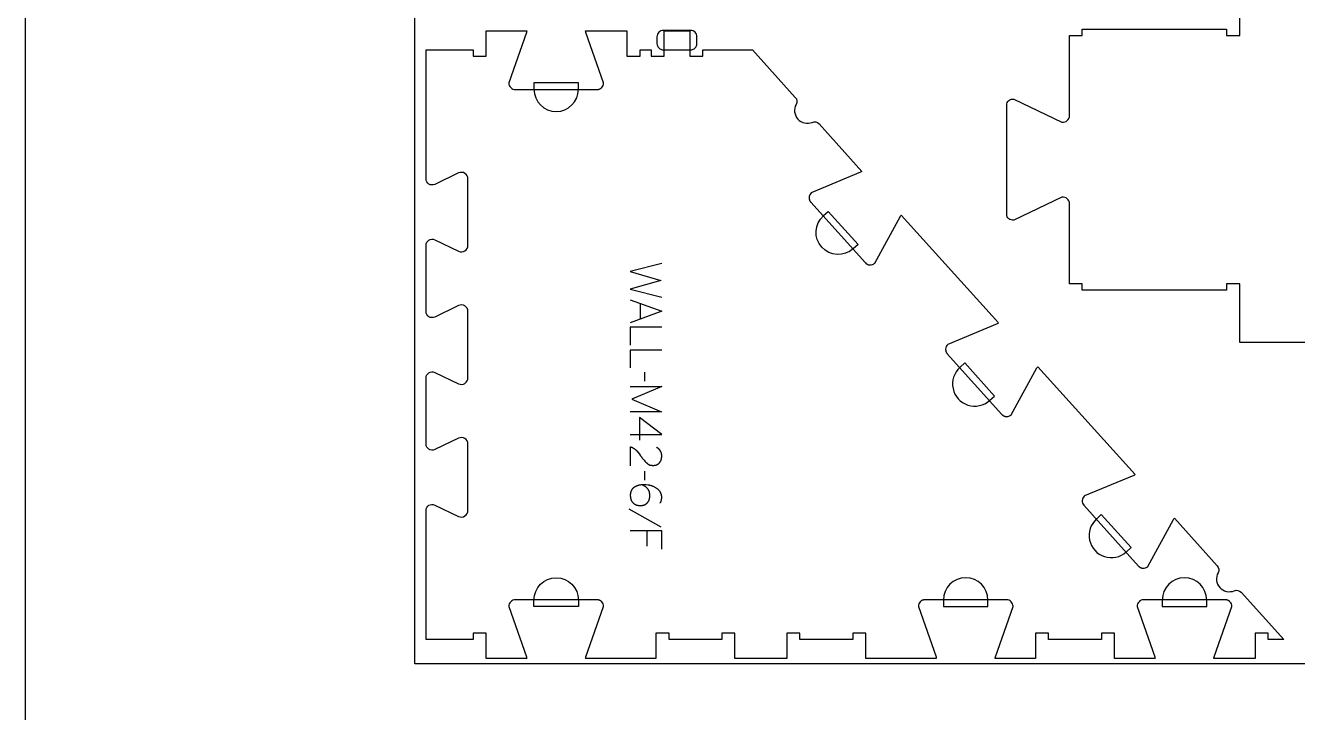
# Model space of a CAD drawing. Extents: x -4335 to -1151, y -27186 to -19593.
# Drawn here: x -4335 to -3120, y -24203 to -23547 of the extents above; entities that cross this region are included whole.
import ezdxf

# ---------------------------------------------------------------- set-up
doc = ezdxf.new("R2010")
doc.units = 0
for name, color, linetype in [('0_SHEET_SPRUCEPLY_2440X122', 1, 'CONTINUOUS'), ('1_ANYTOOL_1MMDEEP_LABELS_S', 2, 'CONTINUOUS'), ('4_ANYTOOL_CUTTHROUGH_OUTSI', 5, 'CONTINUOUS'), ('5_ANYTOOL_HALF_MILL_9MM_IN', 3, 'CONTINUOUS'), ('DONOTCUT', 18, 'CONTINUOUS')]:
    doc.layers.add(name, color=color, linetype=linetype)

msp = doc.modelspace()

# ---------------------------------------------------------------- linework, layer by layer
at = {"layer": '0_SHEET_SPRUCEPLY_2440X122'}
msp.add_lwpolyline([(-1522.9, -22936.7), (-1522.9, -24156.7), (-3962.9, -24156.7), (-3962.9, -22936.7)], close=True, dxfattribs=at)
at = {"layer": '1_ANYTOOL_1MMDEEP_LABELS_S'}
for points in [[(-3727, -23774.2), (-3757, -23781.9), (-3727.9, -23790.3), (-3757, -23798.8), (-3727, -23806.3)], [(-3757, -23808.9), (-3727, -23819.8), (-3757, -23830.8)], [(-3747.4, -23812.3), (-3747.4, -23827.3)], [(-3727, -23835.1), (-3757, -23835.1), (-3757, -23852.2)], [(-3727, -23856.9), (-3757, -23856.9), (-3757, -23874)], [(-3743.1, -23886.7), (-3743.2, -23877.9)], [(-3757, -23891.8), (-3727, -23891.8), (-3755.4, -23903.8), (-3727.1, -23915.8), (-3757, -23915.8)], [(-3757, -23937.4), (-3726.9, -23937.4), (-3748.3, -23921.4)], [(-3748.3, -23921.4), (-3748.3, -23943.1)], [(-3756.9, -23967.6), (-3756.9, -23949.3), (-3756.4, -23949.4), (-3756.2, -23949.5), (-3756, -23949.6), (-3755.8, -23949.7), (-3755.6, -23949.8), (-3755.3, -23949.9), (-3755.1, -23949.9), (-3754.9, -23950), (-3754.7, -23950.2), (-3754.5, -23950.3), (-3754.3, -23950.4), (-3754.1, -23950.5), (-3753.9, -23950.6), (-3753.7, -23950.7), (-3753.5, -23950.8), (-3753.3, -23951), (-3753.1, -23951.1), (-3753, -23951.2), (-3752.8, -23951.4), (-3752.6, -23951.5), (-3752.4, -23951.7), (-3752.2, -23951.8), (-3752.1, -23952), (-3751.9, -23952.1), (-3751.7, -23952.3), (-3751.5, -23952.5), (-3751.4, -23952.6), (-3751.2, -23952.8), (-3751.1, -23953), (-3750.7, -23953.3), (-3749.5, -23954.8), (-3748.3, -23956.3), (-3747.2, -23957.8), (-3746.1, -23959.3), (-3745.5, -23960.1), (-3744.9, -23960.8), (-3744.3, -23961.5), (-3743.8, -23962.2), (-3743.2, -23962.9), (-3742.6, -23963.5), (-3742, -23964.1), (-3741.3, -23964.7), (-3741.2, -23964.9), (-3741, -23965), (-3740.9, -23965.2), (-3740.7, -23965.3), (-3740.5, -23965.4), (-3740.4, -23965.5), (-3740.2, -23965.7), (-3740, -23965.8), (-3739.9, -23965.9), (-3739.7, -23966), (-3739.5, -23966.1), (-3739.3, -23966.2), (-3739.1, -23966.3), (-3738.9, -23966.4), (-3738.8, -23966.4), (-3738.6, -23966.5), (-3738.4, -23966.6), (-3738.2, -23966.7), (-3738, -23966.7), (-3737.8, -23966.8), (-3737.6, -23966.8), (-3737.4, -23966.9), (-3737.2, -23966.9), (-3737, -23967), (-3736.8, -23967), (-3736.5, -23967), (-3736.3, -23967), (-3736.1, -23967.1), (-3735.9, -23967.1), (-3735.7, -23967.1), (-3735.4, -23967.1), (-3735.2, -23967.1), (-3735, -23967.1), (-3734.7, -23967.1), (-3734.5, -23967.1), (-3734.2, -23967.1), (-3734, -23967), (-3733.8, -23967), (-3733.5, -23967), (-3733.3, -23966.9), (-3733.1, -23966.9), (-3732.9, -23966.9), (-3732.7, -23966.8), (-3732.5, -23966.8), (-3732.3, -23966.7), (-3732.1, -23966.6), (-3731.9, -23966.6), (-3731.7, -23966.5), (-3731.5, -23966.4), (-3731.3, -23966.3), (-3731.1, -23966.2), (-3730.9, -23966.1), (-3730.8, -23966), (-3730.6, -23965.9), (-3730.4, -23965.8), (-3730.3, -23965.7), (-3730.1, -23965.6), (-3729.9, -23965.4), (-3729.8, -23965.3), (-3729.6, -23965.2), (-3729.5, -23965), (-3729.4, -23964.9), (-3729.2, -23964.7), (-3729.1, -23964.6), (-3729, -23964.4), (-3728.8, -23964.3), (-3728.7, -23964.1), (-3728.6, -23963.9), (-3728.5, -23963.8), (-3728.4, -23963.6), (-3728.3, -23963.4), (-3728.2, -23963.2), (-3728.1, -23963), (-3728, -23962.9), (-3727.9, -23962.7), (-3727.8, -23962.5), (-3727.7, -23962.3), (-3727.6, -23962.1), (-3727.6, -23961.9), (-3727.5, -23961.7), (-3727.4, -23961.5), (-3727.4, -23961.3), (-3727.3, -23961.1), (-3727.3, -23960.9), (-3727.2, -23960.7), (-3727.2, -23960.5), (-3727.2, -23960.3), (-3727.1, -23960), (-3727.1, -23959.8), (-3727.1, -23959.6), (-3727, -23959.4), (-3727, -23959.1), (-3727, -23958.9), (-3727, -23958.7), (-3727, -23958.2), (-3727, -23957.8), (-3727, -23957.5), (-3727, -23957.1), (-3727.1, -23956.8), (-3727.1, -23956.4), (-3727.2, -23956.1), (-3727.2, -23955.8), (-3727.3, -23955.4), (-3727.4, -23955.1), (-3727.4, -23955), (-3727.5, -23954.8), (-3727.5, -23954.7), (-3727.6, -23954.5), (-3727.6, -23954.4), (-3727.7, -23954.2), (-3727.8, -23954.1), (-3727.8, -23953.9), (-3727.9, -23953.8), (-3728, -23953.7), (-3728, -23953.5), (-3728.1, -23953.4), (-3728.2, -23953.2), (-3728.3, -23953.1), (-3728.3, -23953), (-3728.4, -23952.9), (-3728.5, -23952.7), (-3728.6, -23952.6), (-3728.7, -23952.5), (-3728.8, -23952.3), (-3728.9, -23952.2), (-3729, -23952.1), (-3729.1, -23952), (-3729.2, -23951.9), (-3729.3, -23951.8), (-3729.4, -23951.6), (-3729.5, -23951.5), (-3729.6, -23951.4), (-3729.7, -23951.3), (-3729.9, -23951.2), (-3730, -23951.1), (-3730.1, -23951), (-3730.4, -23950.8), (-3730.6, -23950.6), (-3730.9, -23950.4), (-3731.2, -23950.2), (-3731.5, -23950), (-3731.8, -23949.9), (-3732.1, -23949.7)], [(-3743.1, -23981.3), (-3743.2, -23972.5)], [(-3728.4, -24003.1), (-3728.3, -24002.8), (-3728.1, -24002.5), (-3727.9, -24002.1), (-3727.8, -24001.8), (-3727.7, -24001.4), (-3727.6, -24001.1), (-3727.4, -24000.8), (-3727.3, -24000.4), (-3727.3, -24000.1), (-3727.2, -23999.7), (-3727.1, -23999.4), (-3727.1, -23999), (-3727, -23998.6), (-3727, -23998.3), (-3727, -23997.9), (-3727, -23997.6), (-3727, -23997.3), (-3727, -23996.9), (-3727, -23996.6), (-3727, -23996.3), (-3727.1, -23996), (-3727.1, -23995.7), (-3727.2, -23995.4), (-3727.2, -23995.2), (-3727.3, -23994.9), (-3727.4, -23994.6), (-3727.5, -23994.3), (-3727.6, -23994), (-3727.7, -23993.8), (-3727.8, -23993.5), (-3727.9, -23993.3), (-3728, -23993), (-3728.2, -23992.8), (-3728.3, -23992.5), (-3728.4, -23992.3), (-3728.6, -23992), (-3728.8, -23991.8), (-3728.9, -23991.6), (-3729.1, -23991.3), (-3729.3, -23991.1), (-3729.5, -23990.9), (-3729.7, -23990.7), (-3729.9, -23990.5), (-3730.2, -23990.3), (-3730.4, -23990.1), (-3730.6, -23989.9), (-3730.9, -23989.7), (-3731.1, -23989.5), (-3731.6, -23989.1), (-3732.2, -23988.8), (-3732.7, -23988.4), (-3733.2, -23988.1), (-3733.8, -23987.8), (-3734.3, -23987.6), (-3734.8, -23987.3), (-3735.4, -23987.1), (-3735.9, -23986.9), (-3736.5, -23986.7), (-3737.1, -23986.5), (-3737.6, -23986.4), (-3738.2, -23986.2), (-3738.8, -23986.1), (-3739.3, -23986), (-3739.9, -23986), (-3741.7, -23985.7), (-3742, -23985.7), (-3742.3, -23985.7), (-3742.6, -23985.6), (-3743, -23985.6), (-3743.7, -23985.6), (-3744.6, -23985.6), (-3745.2, -23985.6), (-3745.8, -23985.6), (-3746.3, -23985.7), (-3746.9, -23985.7), (-3747.5, -23985.8), (-3748, -23985.9), (-3748.3, -23986), (-3748.6, -23986), (-3748.9, -23986.1), (-3749.1, -23986.2), (-3749.4, -23986.2), (-3749.7, -23986.3), (-3749.9, -23986.4), (-3750.2, -23986.5), (-3750.5, -23986.6), (-3750.7, -23986.7), (-3751, -23986.8), (-3751.2, -23986.9), (-3751.5, -23987), (-3751.7, -23987.1), (-3752, -23987.3), (-3752.2, -23987.4), (-3752.5, -23987.5), (-3752.7, -23987.7), (-3753, -23987.8), (-3753.2, -23988), (-3753.4, -23988.1), (-3753.7, -23988.3), (-3753.9, -23988.4), (-3754.1, -23988.6), (-3754.2, -23988.7), (-3754.3, -23988.8), (-3754.4, -23988.9), (-3754.5, -23989), (-3754.6, -23989.1), (-3754.7, -23989.1), (-3754.8, -23989.2), (-3754.9, -23989.3), (-3754.9, -23989.4), (-3755, -23989.5), (-3755.1, -23989.6), (-3755.2, -23989.7), (-3755.3, -23989.9), (-3755.4, -23990), (-3755.4, -23990.1), (-3755.5, -23990.2), (-3755.6, -23990.3), (-3755.6, -23990.4), (-3755.7, -23990.5), (-3755.8, -23990.6), (-3755.9, -23990.9), (-3756, -23991.1), (-3756.2, -23991.4), (-3756.3, -23991.6), (-3756.4, -23991.9), (-3756.5, -23992.2), (-3756.5, -23992.4), (-3756.6, -23992.7), (-3756.7, -23993), (-3756.7, -23993.3), (-3756.8, -23993.6), (-3756.9, -23993.9), (-3756.9, -23994.2), (-3756.9, -23994.5), (-3757, -23994.9), (-3757, -23995.2), (-3757, -23995.5), (-3757, -23995.9), (-3757, -23996.1), (-3757, -23996.4), (-3757, -23996.7), (-3756.9, -23996.9), (-3756.9, -23997.2), (-3756.9, -23997.4), (-3756.9, -23997.7), (-3756.8, -23997.9), (-3756.8, -23998.2), (-3756.7, -23998.4), (-3756.7, -23998.7), (-3756.6, -23998.9), (-3756.6, -23999.1), (-3756.5, -23999.3), (-3756.4, -23999.6), (-3756.3, -23999.8), (-3756.2, -24000), (-3756.2, -24000.2), (-3756.1, -24000.4), (-3756, -24000.6), (-3755.9, -24000.8), (-3755.7, -24001), (-3755.6, -24001.2), (-3755.5, -24001.4), (-3755.4, -24001.6), (-3755.3, -24001.8), (-3755.1, -24002), (-3755, -24002.2), (-3754.8, -24002.3), (-3754.7, -24002.5), (-3754.5, -24002.7), (-3754.4, -24002.8), (-3754.2, -24003), (-3754, -24003.1), (-3753.9, -24003.3), (-3753.7, -24003.4), (-3753.5, -24003.6), (-3753.3, -24003.7), (-3753.1, -24003.8), (-3753, -24004), (-3752.8, -24004.1), (-3752.6, -24004.2), (-3752.4, -24004.3), (-3752.2, -24004.4), (-3752, -24004.5), (-3751.8, -24004.6), (-3751.6, -24004.7), (-3751.3, -24004.8), (-3751.1, -24004.9), (-3750.9, -24004.9), (-3750.7, -24005), (-3750.4, -24005.1), (-3750.2, -24005.1), (-3750, -24005.2), (-3749.7, -24005.2), (-3749.5, -24005.3), (-3749.3, -24005.3), (-3749, -24005.3), (-3748.8, -24005.4), (-3748.5, -24005.4), (-3748.3, -24005.4), (-3748, -24005.4), (-3747.7, -24005.4), (-3747.5, -24005.4), (-3747.2, -24005.4), (-3746.9, -24005.4), (-3746.7, -24005.4), (-3746.4, -24005.4), (-3746.2, -24005.4), (-3745.9, -24005.3), (-3745.7, -24005.3), (-3745.4, -24005.3), (-3745.2, -24005.2), (-3744.9, -24005.2), (-3744.7, -24005.1), (-3744.5, -24005), (-3744.2, -24005), (-3744, -24004.9), (-3743.8, -24004.8), (-3743.6, -24004.8), (-3743.4, -24004.7), (-3743.2, -24004.6), (-3743, -24004.5), (-3742.8, -24004.4), (-3742.6, -24004.3), (-3742.4, -24004.2), (-3742.2, -24004), (-3742, -24003.9), (-3741.8, -24003.8), (-3741.7, -24003.7), (-3741.5, -24003.5), (-3741.3, -24003.4), (-3741.2, -24003.2), (-3741, -24003.1), (-3740.9, -24002.9), (-3740.7, -24002.8), (-3740.6, -24002.6), (-3740.4, -24002.4), (-3740.3, -24002.3), (-3740.1, -24002.1), (-3740, -24001.9), (-3739.9, -24001.7), (-3739.8, -24001.5), (-3739.6, -24001.3), (-3739.5, -24001.1), (-3739.4, -24000.9), (-3739.3, -24000.7), (-3739.2, -24000.5), (-3739.1, -24000.3), (-3739.1, -24000.1), (-3739, -23999.9), (-3738.9, -23999.7), (-3738.8, -23999.5), (-3738.8, -23999.3), (-3738.7, -23999), (-3738.6, -23998.8), (-3738.6, -23998.6), (-3738.5, -23998.3), (-3738.5, -23998.1), (-3738.4, -23997.9), (-3738.4, -23997.6), (-3738.4, -23997.4), (-3738.4, -23997.1), (-3738.3, -23996.9), (-3738.3, -23996.6), (-3738.3, -23996.3), (-3738.3, -23996.1), (-3738.3, -23995.8), (-3738.3, -23995.3), (-3738.3, -23994.9), (-3738.3, -23994.7), (-3738.4, -23994.4), (-3738.4, -23994.2), (-3738.4, -23994), (-3738.5, -23993.8), (-3738.5, -23993.6), (-3738.5, -23993.4), (-3738.6, -23993.2), (-3738.6, -23993), (-3738.7, -23992.8), (-3738.7, -23992.6), (-3738.8, -23992.4), (-3738.8, -23992.2), (-3738.9, -23992), (-3739, -23991.8), (-3739.1, -23991.6), (-3739.1, -23991.4), (-3739.2, -23991.3), (-3739.3, -23991.1), (-3739.4, -23990.9), (-3739.5, -23990.7), (-3739.6, -23990.6), (-3739.7, -23990.4), (-3739.8, -23990.2), (-3739.9, -23990.1), (-3740, -23989.9), (-3740.1, -23989.8), (-3740.2, -23989.6), (-3740.3, -23989.5), (-3740.5, -23989.3), (-3740.6, -23989.2), (-3740.7, -23989), (-3741, -23988.8), (-3741.3, -23988.5), (-3741.6, -23988.2), (-3741.9, -23987.9), (-3742.2, -23987.7), (-3742.6, -23987.4), (-3742.9, -23987.2), (-3743.3, -23986.9), (-3743.7, -23986.7), (-3744.1, -23986.5), (-3744.5, -23986.3), (-3744.9, -23986), (-3745.4, -23985.8), (-3745.8, -23985.6)], [(-3727.5, -24026), (-3758.2, -24008.8)], [(-3727, -24047.2), (-3727, -24029.6), (-3757, -24029.6)], [(-3741, -24044.1), (-3741, -24029.6)]]:
    msp.add_lwpolyline(points, dxfattribs=at)
at = {"layer": '4_ANYTOOL_CUTTHROUGH_OUTSI', "color": 5}
msp.add_lwpolyline([(-2975.5, -23849.7), (-3175, -23849.7), (-3175, -23793.7), (-3187.5, -23793.7), (-3187.5, -23799.7), (-3325.5, -23799.7), (-3325.5, -23793.7), (-3337.5, -23793.7), (-3337.5, -23717), (-3337.5, -23717, 0.463455), (-3344.8, -23710.9), (-3344.8, -23710.9), (-3344.8, -23710.9), (-3390.8, -23732.7), (-3390.8, -23732.7, -0.461625), (-3397.5, -23727.1), (-3397.5, -23622.8, -0.461625), (-3390.8, -23617.1), (-3344.8, -23639), (-3344.8, -23639), (-3344.8, -23639, 0.463455), (-3337.5, -23632.9), (-3337.5, -23556.2), (-3325.5, -23556.2), (-3325.5, -23550.2), (-3187.5, -23550.2), (-3187.5, -23556.2), (-3175, -23556.2), (-3175, -23532.2)], format="xyb", dxfattribs=at)
msp.add_lwpolyline([(-3640.4, -23570), (-3599.4, -23615.5, -0.317837), (-3598.6, -23622.1, 0.707107), (-3583.2, -23639.3, -0.317837), (-3576.7, -23640.7), (-3535.8, -23686.2, -0.061485), (-3537, -23686.9), (-3584.2, -23706.7), (-3584.2, -23706.7), (-3584.2, -23706.7), (-3584.2, -23706.7, 0.198912), (-3586.3, -23711), (-3586.3, -23711.2), (-3586.3, -23711.3), (-3586.3, -23711.5), (-3586.3, -23711.6), (-3586.3, -23711.8), (-3586.3, -23711.9), (-3586.3, -23712.1), (-3586.2, -23712.2), (-3586.2, -23712.4), (-3586.2, -23712.5), (-3586.2, -23712.7), (-3586.1, -23712.8), (-3586.1, -23713), (-3586, -23713.1), (-3586, -23713.3), (-3585.9, -23713.4), (-3585.9, -23713.6), (-3585.8, -23713.7), (-3585.8, -23713.9), (-3585.7, -23714), (-3585.6, -23714.2), (-3585.6, -23714.3), (-3585.5, -23714.4), (-3585.4, -23714.6), (-3585.3, -23714.7), (-3585.3, -23714.8), (-3585.2, -23714.9), (-3585.1, -23715.1), (-3585, -23715.2), (-3584.9, -23715.3), (-3584.8, -23715.4), (-3584.7, -23715.5), (-3532.5, -23773.5, 0.414214), (-3523.7, -23774), (-3523.6, -23773.9), (-3523.6, -23773.9), (-3499.1, -23729), (-3499.1, -23729, -0.061485), (-3498.2, -23727.9), (-3405.4, -23831, -0.061485), (-3406.6, -23831.8), (-3453.7, -23851.5), (-3453.8, -23851.5), (-3453.8, -23851.5), (-3453.8, -23851.5, 0.198912), (-3455.9, -23855.9), (-3455.9, -23856), (-3455.9, -23856.2), (-3455.9, -23856.3), (-3455.9, -23856.5), (-3455.9, -23856.6), (-3455.9, -23856.8), (-3455.8, -23856.9), (-3455.8, -23857.1), (-3455.8, -23857.2), (-3455.8, -23857.4), (-3455.7, -23857.5), (-3455.7, -23857.7), (-3455.7, -23857.8), (-3455.6, -23858), (-3455.6, -23858.1), (-3455.5, -23858.3), (-3455.5, -23858.4), (-3455.4, -23858.6), (-3455.4, -23858.7), (-3455.3, -23858.9), (-3455.2, -23859), (-3455.2, -23859.1), (-3455.1, -23859.3), (-3455, -23859.4), (-3454.9, -23859.5), (-3454.8, -23859.7), (-3454.8, -23859.8), (-3454.7, -23859.9), (-3454.6, -23860), (-3454.5, -23860.1), (-3454.4, -23860.3), (-3454.3, -23860.4), (-3402.1, -23918.3), (-3402, -23918.4), (-3401.9, -23918.6), (-3401.8, -23918.7), (-3401.7, -23918.8), (-3401.6, -23918.9), (-3401.4, -23919), (-3401.3, -23919.1), (-3401.2, -23919.2), (-3401.1, -23919.2), (-3400.9, -23919.3), (-3400.8, -23919.4), (-3400.7, -23919.5), (-3400.5, -23919.6), (-3400.4, -23919.7), (-3400.3, -23919.7), (-3400.1, -23919.8), (-3400, -23919.9), (-3399.9, -23919.9), (-3399.7, -23920), (-3399.6, -23920), (-3399.4, -23920.1), (-3399.3, -23920.1), (-3399.1, -23920.2), (-3399, -23920.2), (-3398.8, -23920.3), (-3398.7, -23920.3), (-3398.5, -23920.3), (-3398.4, -23920.3), (-3398.2, -23920.4), (-3398.1, -23920.4), (-3397.9, -23920.4), (-3397.8, -23920.4, 0.198912), (-3393.3, -23918.8), (-3393.2, -23918.8), (-3393.2, -23918.7), (-3368.6, -23873.9), (-3368.6, -23873.9, -0.061485), (-3367.8, -23872.8), (-3275, -23975.8, -0.061485), (-3276.2, -23976.6), (-3323.3, -23996.3), (-3323.4, -23996.4), (-3323.4, -23996.4), (-3323.4, -23996.4, 0.414214), (-3323.9, -24005.2), (-3271.7, -24063.2), (-3271.6, -24063.3), (-3271.5, -24063.4), (-3271.4, -24063.5), (-3271.3, -24063.6), (-3271.1, -24063.7), (-3271, -24063.8), (-3270.9, -24063.9), (-3270.8, -24064), (-3270.7, -24064.1), (-3270.5, -24064.2), (-3270.4, -24064.3), (-3270.3, -24064.3), (-3270.1, -24064.4), (-3270, -24064.5), (-3269.9, -24064.6), (-3269.7, -24064.6), (-3269.6, -24064.7), (-3269.4, -24064.8), (-3269.3, -24064.8), (-3269.1, -24064.9), (-3269, -24064.9), (-3268.9, -24065), (-3268.7, -24065), (-3268.6, -24065.1), (-3268.4, -24065.1), (-3268.3, -24065.1), (-3268.1, -24065.2), (-3268, -24065.2), (-3267.8, -24065.2), (-3267.7, -24065.2), (-3267.5, -24065.2), (-3267.4, -24065.2, 0.198912), (-3262.8, -24063.6), (-3262.8, -24063.6), (-3262.8, -24063.6), (-3238.2, -24018.7), (-3238.2, -24018.7, -0.061485), (-3237.3, -24017.6), (-3196.4, -24063, -0.317837), (-3195.7, -24069.6, 0.707107), (-3180.2, -24086.8, -0.317837), (-3173.7, -24088.3), (-3133, -24133.5), (-3147.7, -24133.5), (-3147.7, -24127.5), (-3160.2, -24127.5), (-3160.2, -24151.5), (-3199.7, -24151.5), (-3199.7, -24151.5, -0.061485), (-3199.4, -24150.1), (-3182.5, -24101.8), (-3182.5, -24101.8), (-3182.5, -24101.7), (-3182.5, -24101.7, 0.198912), (-3184.3, -24097.3), (-3184.5, -24097.2), (-3184.6, -24097.1), (-3184.7, -24097), (-3184.8, -24096.9), (-3184.9, -24096.8), (-3185, -24096.7), (-3185.2, -24096.6), (-3185.3, -24096.5), (-3185.4, -24096.4), (-3185.5, -24096.4), (-3185.7, -24096.3), (-3185.8, -24096.2), (-3186, -24096.1), (-3186.1, -24096.1), (-3186.2, -24096), (-3186.4, -24095.9), (-3186.5, -24095.9), (-3186.7, -24095.8), (-3186.8, -24095.8), (-3187, -24095.7), (-3187.1, -24095.7), (-3187.3, -24095.7), (-3187.4, -24095.6), (-3187.6, -24095.6), (-3187.7, -24095.6), (-3187.9, -24095.5), (-3188, -24095.5), (-3188.2, -24095.5), (-3188.3, -24095.5), (-3188.5, -24095.5), (-3188.6, -24095.5), (-3188.8, -24095.5), (-3266.8, -24095.5, 0.414214), (-3273, -24101.7), (-3273, -24101.8), (-3273, -24101.8), (-3256.1, -24150.1), (-3256.1, -24150.1, -0.061485), (-3255.9, -24151.5), (-3294.5, -24151.5), (-3294.5, -24127.7), (-3294.5, -24127.5), (-3307, -24127.5), (-3307, -24133.5), (-3357.5, -24133.5), (-3357.5, -24127.5), (-3370, -24127.5), (-3370, -24151.5), (-3408.6, -24151.5), (-3408.6, -24151.5, -0.061485), (-3408.3, -24150.1), (-3391.4, -24101.8), (-3391.4, -24101.8), (-3391.4, -24101.7), (-3391.4, -24101.7, 0.414214), (-3397.7, -24095.5), (-3475.7, -24095.5), (-3475.8, -24095.5), (-3476, -24095.5), (-3476.1, -24095.5), (-3476.3, -24095.5), (-3476.4, -24095.5), (-3476.6, -24095.5), (-3476.7, -24095.6), (-3476.9, -24095.6), (-3477, -24095.6), (-3477.2, -24095.7), (-3477.3, -24095.7), (-3477.5, -24095.7), (-3477.6, -24095.8), (-3477.8, -24095.8), (-3477.9, -24095.9), (-3478.1, -24095.9), (-3478.2, -24096), (-3478.3, -24096.1), (-3478.5, -24096.1), (-3478.6, -24096.2), (-3478.8, -24096.3), (-3478.9, -24096.4), (-3479, -24096.4), (-3479.2, -24096.5), (-3479.3, -24096.6), (-3479.4, -24096.7), (-3479.5, -24096.8), (-3479.6, -24096.9), (-3479.8, -24097), (-3479.9, -24097.1), (-3480, -24097.2), (-3480.1, -24097.3, 0.198912), (-3481.9, -24101.7), (-3481.9, -24101.8), (-3481.9, -24101.8), (-3465, -24150.1), (-3465, -24150.1, -0.061485), (-3464.8, -24151.5), (-3532, -24151.5), (-3532, -24127.5), (-3544.5, -24127.5), (-3544.5, -24133.5), (-3595, -24133.5), (-3595, -24127.5), (-3607.5, -24127.5), (-3607.5, -24127.7), (-3607.5, -24151.5), (-3657, -24151.5), (-3657, -24127.7), (-3657, -24127.5), (-3669.5, -24127.5), (-3669.5, -24133.5), (-3720, -24133.5), (-3720, -24127.5), (-3732.5, -24127.5), (-3732.5, -24127.7), (-3732.5, -24151.5), (-3782.2, -24151.5), (-3799.7, -24151.5), (-3799.7, -24151.5, -0.061486), (-3799.4, -24150.1), (-3782.5, -24101.8), (-3782.5, -24101.8), (-3782.5, -24101.7), (-3782.5, -24101.7, 0.198912), (-3784.3, -24097.3), (-3784.5, -24097.2), (-3784.6, -24097.1), (-3784.7, -24097), (-3784.8, -24096.9), (-3784.9, -24096.8), (-3785, -24096.7), (-3785.2, -24096.6), (-3785.3, -24096.5), (-3785.4, -24096.4), (-3785.5, -24096.4), (-3785.7, -24096.3), (-3785.8, -24096.2), (-3786, -24096.1), (-3786.1, -24096.1), (-3786.2, -24096), (-3786.4, -24095.9), (-3786.5, -24095.9), (-3786.7, -24095.8), (-3786.8, -24095.8), (-3787, -24095.7), (-3787.1, -24095.7), (-3787.3, -24095.7), (-3787.4, -24095.6), (-3787.6, -24095.6), (-3787.7, -24095.6), (-3787.9, -24095.5), (-3788, -24095.5), (-3788.2, -24095.5), (-3788.3, -24095.5), (-3788.5, -24095.5), (-3788.6, -24095.5), (-3788.8, -24095.5), (-3866.8, -24095.5, 0.414214), (-3873, -24101.7), (-3873, -24101.8), (-3873, -24101.8), (-3856.1, -24150.1), (-3856.1, -24150.1, -0.061485), (-3855.9, -24151.5), (-3894.5, -24151.5), (-3894.5, -24127.5), (-3907, -24127.5), (-3907, -24133.5), (-3952, -24133.5), (-3952, -24010.1), (-3952, -24010.1, -0.551268), (-3943.7, -24004.9), (-3920.9, -24015.8, 0.551268), (-3912, -24010.1), (-3912, -23946.7, 0.551268), (-3920.9, -23941.1), (-3943.7, -23952, -0.551268), (-3952, -23946.8), (-3952, -23883.4, -0.551268), (-3943.7, -23878.2), (-3920.9, -23889.1, 0.551268), (-3912, -23883.4), (-3912, -23820, 0.551268), (-3920.9, -23814.4), (-3943.7, -23825.3, -0.551268), (-3952, -23820.1), (-3952, -23756.7, -0.551268), (-3943.7, -23751.5), (-3920.9, -23762.4, 0.551268), (-3912, -23756.7), (-3912, -23693.3, 0.551268), (-3920.9, -23687.7), (-3943.7, -23698.6, -0.551268), (-3952, -23693.4), (-3952, -23570), (-3907, -23570), (-3907, -23576), (-3894.5, -23576), (-3894.5, -23552), (-3855.9, -23552), (-3855.9, -23552, -0.061485), (-3856.1, -23553.4), (-3873, -23601.6), (-3873, -23601.7), (-3873, -23601.7), (-3873, -23601.7, 0.414214), (-3866.8, -23608), (-3788.8, -23608), (-3788.6, -23608), (-3788.5, -23608), (-3788.3, -23607.9), (-3788.2, -23607.9), (-3788, -23607.9), (-3787.9, -23607.9), (-3787.7, -23607.9), (-3787.6, -23607.8), (-3787.4, -23607.8), (-3787.3, -23607.8), (-3787.1, -23607.7), (-3787, -23607.7), (-3786.8, -23607.7), (-3786.7, -23607.6), (-3786.5, -23607.5), (-3786.4, -23607.5), (-3786.2, -23607.4), (-3786.1, -23607.4), (-3786, -23607.3), (-3785.8, -23607.2), (-3785.7, -23607.1), (-3785.5, -23607.1), (-3785.4, -23607), (-3785.3, -23606.9), (-3785.2, -23606.8), (-3785, -23606.7), (-3784.9, -23606.6), (-3784.8, -23606.5), (-3784.7, -23606.4), (-3784.6, -23606.3), (-3784.5, -23606.2), (-3784.3, -23606.1, 0.198912), (-3782.5, -23601.7), (-3782.5, -23601.7), (-3782.5, -23601.6), (-3799.4, -23553.4), (-3799.4, -23553.4, -0.061485), (-3799.7, -23552), (-3782.2, -23552), (-3760.2, -23552), (-3760.2, -23576), (-3747.7, -23576), (-3747.7, -23570), (-3737.2, -23570), (-3737.2, -23576), (-3724.7, -23576), (-3724.7, -23552), (-3700.2, -23552), (-3700.2, -23576), (-3687.7, -23576), (-3687.7, -23570), (-3640.4, -23570)], format="xyb", close=True, dxfattribs=at)
at = {"layer": '5_ANYTOOL_HALF_MILL_9MM_IN', "color": 3}
for points in [[(-3725.5, -23551.5, 0.414214), (-3731.5, -23557.5), (-3731.5, -23564, 0.414214), (-3725.5, -23570), (-3699.3, -23570, 0.414214), (-3693.3, -23564), (-3693.3, -23557.5, 0.414214), (-3699.3, -23551.5)], [(-3849, -23607.7, 1), (-3806.5, -23607.7), (-3806.5, -23607.5), (-3806.5, -23601.5), (-3849, -23601.5), (-3849, -23607.5), (-3849, -23607.7)], [(-3544.2, -23760.1, -1), (-3572.6, -23728.6), (-3572.4, -23728.4), (-3568, -23724.4), (-3539.5, -23756), (-3544, -23760), (-3544.2, -23760.1)], [(-3442.2, -23873.4, 1), (-3413.8, -23905), (-3413.6, -23904.8), (-3409.1, -23900.8), (-3437.6, -23869.2), (-3442, -23873.2), (-3442.2, -23873.4)], [(-3311.8, -24018.2, 1), (-3283.4, -24049.8), (-3283.2, -24049.7), (-3278.7, -24045.6), (-3307.2, -24014.1), (-3311.6, -24018.1), (-3311.8, -24018.2)], [(-3849, -24095.7, -1), (-3806.5, -24095.7), (-3806.5, -24096), (-3806.5, -24102), (-3849, -24102), (-3849, -24096), (-3849, -24095.7)], [(-3415.4, -24095.7, 1), (-3457.9, -24095.7), (-3457.9, -24096), (-3457.9, -24102), (-3415.4, -24102), (-3415.4, -24096), (-3415.4, -24095.7)], [(-3206.5, -24095.7, 1), (-3249, -24095.7), (-3249, -24096), (-3249, -24102), (-3206.5, -24102), (-3206.5, -24096), (-3206.5, -24095.7)]]:
    msp.add_lwpolyline(points, format="xyb", close=True, dxfattribs=at)
at = {"layer": 'DONOTCUT'}
msp.add_lwpolyline([(-1151.2, -27186.1), (-4334.6, -27186.1), (-4334.6, -19592.7), (-1151.2, -19592.7)], close=True, dxfattribs=at)

doc.saveas('drawing.dxf')
